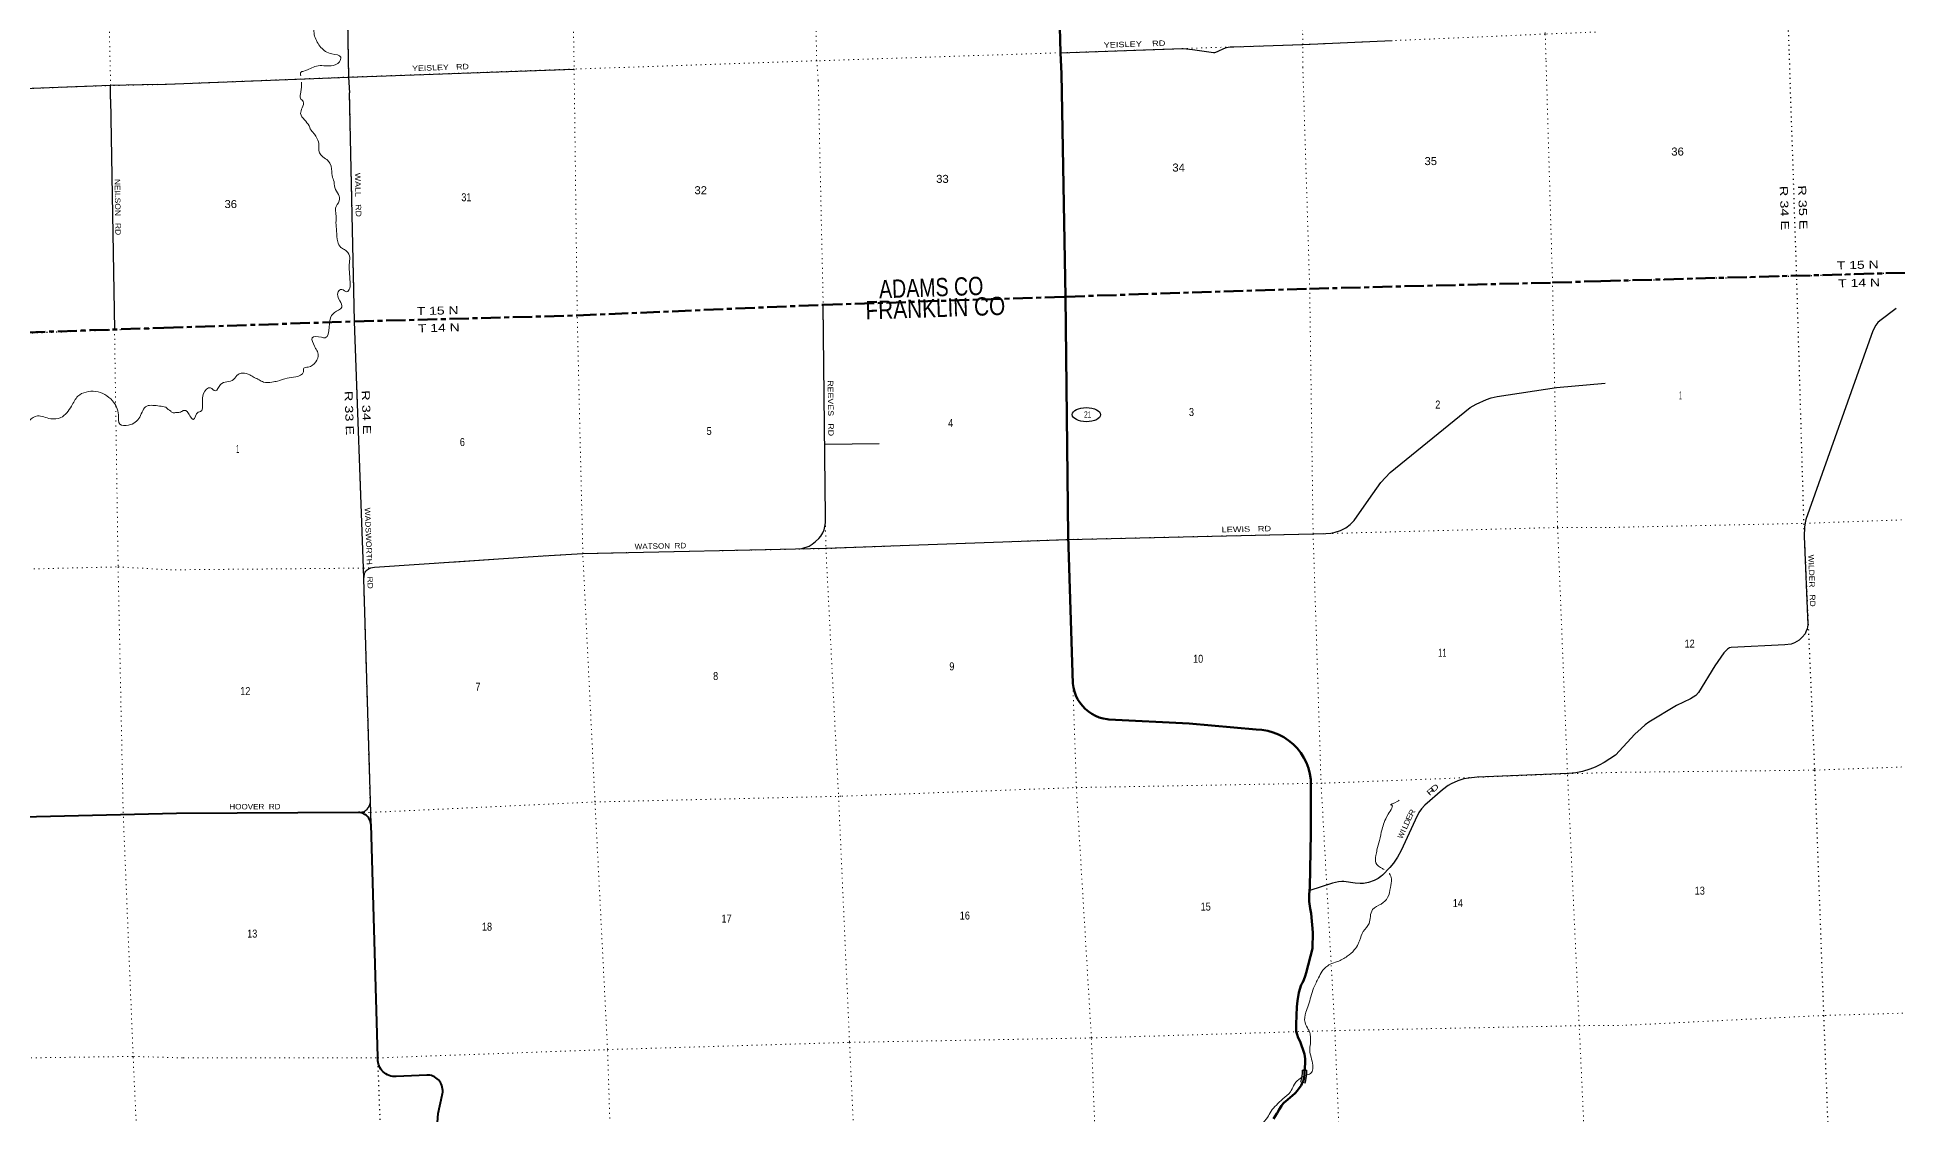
# Model space of a CAD drawing. Header units: feet. Extents: x 501257 to 757852, y -360805 to -170898.
# Drawn here: x 594971 to 635653, y -289280 to -265732 of the extents above; entities that cross this region are included whole.
import ezdxf
from ezdxf.enums import TextEntityAlignment as Align

# ---------------------------------------------------------------- set-up
doc = ezdxf.new("R2010")
doc.units = ezdxf.units.FT
doc.header["$LTSCALE"] = 70
doc.linetypes.add('DOTTED', pattern=[1.5, 0.3, -1.2])
doc.linetypes.add('LONG_DASH_SHORT_DASH', pattern=[9.9, 6, -1.2, 1.5, -1.2])
for name, color, linetype, lineweight in [('11', 7, 'LONG_DASH_SHORT_DASH', 60), ('17', 7, 'Continuous', 25), ('23', 7, 'Continuous', 70), ('26', 7, 'Continuous', 40), ('27', 7, 'Continuous', 13), ('29', 7, 'Continuous', 25), ('30', 7, 'Continuous', 25), ('39', 7, 'Continuous', 13), ('59', 7, 'Continuous', 13), ('6', 7, 'DOTTED', 25), ('7', 7, 'DOTTED', 13)]:
    doc.layers.add(name, color=color, linetype=linetype, lineweight=lineweight)
doc.layers.add('12', color=7, linetype='Continuous')

msp = doc.modelspace()

# ---------------------------------------------------------------- linework, layer by layer
at = {"layer": '11'}
msp.add_line((629159.24, -271061.77), (660648.06, -270193.88), dxfattribs=at)
for points in [[(597742.77, -272083.35), (601908.93, -271943.79), (606778.42, -271811.67), (612156.28, -271579.81), (617454.83, -271401.71), (622789.6, -271226.98), (628103.1, -271094.91), (629159.24, -271061.77)], [(566292.04, -273110.05), (571545.09, -272916.33), (591302.14, -272336.95), (594035.62, -272204.72), (597742.77, -272083.35)]]:
    msp.add_lwpolyline(points, dxfattribs=at)
at = {"layer": '17'}
msp.add_ellipse((617913.02, -273979.51), major_axis=(-309.24, 1), ratio=0.500121, dxfattribs=at)
at = {"layer": '23'}
for points in [[(616712.6, -233944.25), (616807.06, -239336.96), (616837.1, -244648.74), (616986.78, -250076.32), (617112.02, -255411.93), (617206.73, -260734.2), (617344.09, -266071.53), (617369.2, -266532.65)], [(622510.82, -287504.02), (622501.03, -287459), (622495.99, -287413.2), (622495.77, -287367.13), (622497.86, -287346.33), (622498.36, -287321.33), (622501.13, -287296.33), (622512.68, -286918.53), (622525.03, -286788.95), (622558.31, -286611.13), (622610, -286437.77), (622634.05, -286398.31), (622669.61, -286327.33), (622697.57, -286253.02), (622717.6, -286176.2), (622715.59, -286176.23), (622854.17, -285644.41), (622859.22, -285296.07), (622825.3, -284882.11), (622801.81, -284772.73), (622783.02, -284618.72), (622780.43, -284463.59), (622794.07, -284309.05), (622819.59, -283135.18), (622817.23, -281975.91), (622815.51, -281956.1), (622796.97, -281830.98), (622765.45, -281708.48), (622721.31, -281589.96), (622665.01, -281476.69), (622597.18, -281369.93), (622518.56, -281270.84), (622430.02, -281180.52), (622332.52, -281099.94), (622227.13, -281030), (622115.01, -280971.46), (621997.39, -280924.96), (621875.54, -280891), (621750.82, -280869.97), (621624.58, -280862.1), (620159.13, -280730.27), (618400.76, -280640.5), (618369.05, -280637.09), (618280.13, -280621.1), (618193.36, -280595.9), (618109.71, -280561.78), (618030.08, -280519.09), (617955.35, -280468.32), (617886.33, -280410.01), (617823.79, -280344.81), (617768.4, -280273.42), (617720.78, -280196.64), (617681.45, -280115.3), (617650.84, -280030.3), (617629.27, -279942.56), (617617, -279853.05), (617510, -276632.68), (617454.83, -271401.71), (617369.2, -266532.65)], [(622002.21, -289370.6), (622077.02, -289251.01), (622079.45, -289245.73), (622123.77, -289161.99), (622176.59, -289083.34), (622216.46, -289035.64), (622237.35, -289010.64), (622262.35, -288988.94), (622465.64, -288812.45), (622490.59, -288790.79), (622513.95, -288765.75), (622522.73, -288756.34), (622566.45, -288700.42), (622604.09, -288640.24), (622623.03, -288601.45), (622635.23, -288576.45), (622652.82, -288551.45), (622670.38, -288474.88), (622680.87, -288388.34), (622681.86, -288326.18), (622682.26, -288301.18), (622688.13, -288276.18), (622696, -288126.32), (622696.95, -288109.57), (622696.29, -288058.63), (622690.3, -288008.04), (622679.07, -287958.36), (622662.7, -287910.12), (622594.27, -287702.03), (622537.51, -287576.24), (622525.26, -287547.77), (622510.82, -287504.02)]]:
    msp.add_lwpolyline(points, dxfattribs=at)
at = {"layer": '26'}
msp.add_line((602270.77, -282938.58), (602270.37, -282924.72), dxfattribs=at)
for points in [[(598017.58, -282694.15), (583007.51, -283052.65)], [(602269.49, -282923.36), (602267.81, -282911.74), (602261.3, -282882.22), (602251.74, -282853.53), (602239.24, -282826), (602223.92, -282799.92), (602205.97, -282775.59), (602185.57, -282753.27), (602162.95, -282733.21), (602138.35, -282715.62), (602112.05, -282700.69), (602084.34, -282688.6), (602055.51, -282679.47), (602025.89, -282673.4), (601995.79, -282670.47), (598017.58, -282694.15)], [(602271.48, -282947.45), (602270.77, -282938.58), (602269.66, -282924.7)], [(602418.14, -288053.26), (602417.5, -288017.64), (602270.77, -282938.58)], [(602418.94, -288097.28), (602417.89, -288057.95), (602418.14, -288053.26)], [(602418.94, -288097.28), (602418.49, -288072.31), (602418.14, -288053.26), (602419.06, -288036.42)], [(603839.13, -288745.89), (603836.12, -288709.79), (603829.35, -288674.2), (603818.9, -288639.51), (603804.88, -288606.1), (603787.44, -288574.35), (603766.78, -288544.59), (603743.12, -288517.15), (603716.72, -288492.33), (603687.88, -288470.41), (603656.9, -288451.63), (603624.13, -288436.19), (603589.92, -288424.25), (603554.65, -288415.96), (603518.71, -288411.4), (603490.95, -288410.47), (602823.55, -288442.55), (602784.2, -288443.6), (602744.95, -288440.53), (602706.24, -288433.37), (602668.49, -288422.21), (602632.11, -288407.16), (602597.5, -288388.39), (602565.05, -288366.11), (602535.1, -288340.55), (602507.99, -288312.01), (602484.01, -288280.79), (602463.42, -288247.23), (602446.46, -288211.71), (602433.3, -288174.61), (602424.09, -288136.33), (602418.94, -288097.3), (602418.94, -288097.28)], [(603720.88, -289448.42), (603740.67, -289251.34), (603825.5, -288853.32), (603833.79, -288818.05), (603838.35, -288782.11), (603839.13, -288745.89)]]:
    msp.add_lwpolyline(points, dxfattribs=at)
at = {"layer": '29'}
for p, q in [((601777.59, -266602.68), (606712.84, -266427.16)), ((596576, -267084.72), (596576, -266787.05)), ((597607.97, -266766.23), (601777.59, -266602.68)), ((596576, -267084.72), (596660.56, -272116.65)), ((601908.93, -271934.79), (601800.65, -266947.79)), ((612210.12, -276204.24), (612156.29, -271580.67)), ((612200.78, -274626.54), (613378.48, -274613.4)), ((617507.21, -276706.98), (622869.14, -276586.11))]:
    msp.add_line(p, q, dxfattribs=at)
for points in [[(601684.34, -261258.23), (601777.59, -266602.68), (601800.65, -266947.79)], [(617344.09, -266071.53), (620024.75, -265980.25), (620104.13, -265982.49), (620228.71, -265996.67), (620691.29, -266061.78), (620721.84, -266062.47), (620740.85, -266057.99), (620789.3, -266037.24), (620916.69, -265979.78), (620977.87, -265957.31), (621011.41, -265947.24), (621052.68, -265944.24), (621136.07, -265942.2), (622645.56, -265891.04), (624598, -265802.91)], [(597607.97, -266766.22), (596576, -266787.05), (591231, -266988.05), (588595, -267068.05)], [(635616.34, -271662.89), (635261.84, -271930.27), (635217.41, -271967.34), (635174.37, -272024.76), (635107.45, -272149.9), (633639.36, -276269.02), (633623.99, -276341.49), (633610.67, -276441.27), (633607.07, -276637.87), (633684.54, -278570.55), (633669.14, -278656.83), (633644.14, -278728.48), (633625.01, -278766.76), (633561.27, -278843.46), (633495.89, -278910.31), (633397.8, -278966.7), (633318.96, -278991.65), (633179.45, -279010.93), (632007.91, -279067.16), (631970.44, -279073), (631927.4, -279101.71), (631850.3, -279184.21), (631649.64, -279471.53), (631296.91, -280052.9), (631234.01, -280116.12), (631123.75, -280188.49), (630813.88, -280335.88), (630210.67, -280699.88), (630129.37, -280757.3), (630043.3, -280838.65), (629904.62, -280963.05), (629479.81, -281422.64)], [(602115.62, -277566.48), (602105.58, -277333.01), (601908.93, -271943.79)], [(626895.96, -273582.32), (628194.03, -273388), (629256.06, -273291.35)], [(622869.14, -276586.11), (623148.89, -276575.99), (623256.21, -276567.83), (623349.95, -276548.81), (623470.85, -276508.03), (623583.6, -276450.95), (623680.06, -276382.99), (623768.36, -276293.29), (624088.96, -275831.19), (624349.78, -275461.51), (624550.84, -275244.06), (626305.99, -273825.14), (626433.69, -273751.73), (626659.2, -273645.71), (626765.16, -273610.38), (626895.96, -273582.32)], [(611691.43, -276906.85), (611846.87, -276852.24), (611919.22, -276808.8), (611991.58, -276750.89), (612061.87, -276684.7), (612106.56, -276633.59), (612150.77, -276562.67), (612176.85, -276495.01), (612196.25, -276424.09), (612210.72, -276343.43), (612210.12, -276204.24)], [(602344.15, -277314.83), (606037.49, -277061.5), (606901.15, -277015.03), (612214.88, -276895.03), (617507.21, -276706.98)], [(602115.62, -277566.48), (602126.63, -277466.53), (602133.36, -277439.64), (602142.66, -277418.96), (602159.2, -277399.31), (602186.58, -277373.46), (602208.82, -277355.88), (602221.22, -277348.64), (602269.28, -277327.96), (602304.95, -277317.61), (602344.15, -277314.83)], [(602270.37, -282924.72), (602263.09, -282672.62), (602115.62, -277566.48)], [(629479.81, -281422.64), (629232.16, -281580.26), (629122.14, -281642.78), (629037.91, -281686.27), (628918.36, -281729.77), (628759.41, -281775.98), (628611.35, -281808.6), (628449.68, -281824.91), (626452.62, -281905.13)], [(626452.62, -281905.13), (626273.4, -281922.77), (626161.98, -281941.78), (626031.59, -281979.85), (625890.29, -282045.08), (625825.1, -282083.14), (625694.67, -282175.55), (625308.86, -282512.61), (625240.95, -282591.46), (625183.88, -282675.71), (625096.94, -282838.8), (624792.64, -283507.49), (624712.49, -283651.56), (624625.55, -283779.31), (624548.11, -283877.17), (624385.09, -284045.7), (624351.14, -284072.88), (624288.64, -284113.66), (624200.34, -284159.86), (624082.16, -284203.36), (624044.12, -284214.23), (623972.11, -284225.1), (623894.69, -284227.82), (623787.36, -284219.67), (623542.83, -284181.61), (623495.29, -284178.9), (623423.29, -284187.05), (623292.87, -284219.67), (622795.39, -284377.46)], [(601995.79, -282670.47), (602068.75, -282662.14), (602104.41, -282655.93), (602127.67, -282646.62), (602152.48, -282631.11), (602187.11, -282600.09), (602211.4, -282569.06), (602234.65, -282523.56), (602256.68, -282450.74)]]:
    msp.add_lwpolyline(points, dxfattribs=at)
at = {"layer": '39'}
for points in [[(600736.76, -266573.44), (600730.43, -266503.63), (600800.08, -266471.73), (600947.54, -266411.77), (601079.15, -266362.25), (601396.99, -266354.45), (601580, -266267.45), (601609.73, -266168.12), (601412.69, -266096.49), (601175.62, -265953.4), (601036.57, -265705.27), (601041.81, -265431.47), (601128.77, -265286.46), (601345.27, -265170.46), (601422.58, -264961.29), (601399.7, -264851.18), (601195.82, -264747.52), (601082.06, -264545.06), (601087.45, -264357.78), (601254.82, -264208.78), (601474.14, -264205.41), (601742.09, -264295.42), (602027.96, -264248.92), (602109.08, -264079.14), (602224.7, -263953.55), (602495.22, -263985.14), (602974.59, -264158.5), (603254.16, -264149.63), (603496.21, -264089.35), (603783.37, -264142.67), (604038.7, -264210.85), (604212.51, -264158.29), (604433.25, -263889.26), (604616.46, -263649.32), (604821.86, -263571.83), (605072.61, -263457.01), (605278.41, -263234.62), (605514.23, -263005.46), (605703.03, -262988.75), (605951.11, -262928.33), (606072.72, -262800.58), (606062.27, -262623.75), (605959.62, -262543.77), (605830.98, -262550.95), (605747.8, -262524.82), (605754.44, -262387.82), (605905.02, -262130.57), (605997.21, -261872.74), (606106.85, -261668.82), (606322.55, -261601.14), (606638.63, -261522.95), (606825.22, -261417.75), (606871.86, -261395.92)], [(600727.23, -266976.16), (600751.09, -266766.74), (600752.68, -266715.27)], [(600727.23, -266976.16), (600724.76, -267062.92), (600786.55, -267136.28), (600767.08, -267273.5), (600731.24, -267396.91), (600812.42, -267536.35), (600915.6, -267669.35), (600943, -267733.27), (601021.38, -267832.5), (601077.41, -267920.05), (601128.26, -268051.98), (601142.26, -268255.02), (601216.46, -268346.27), (601328.73, -268428.79), (601380.42, -268500.33), (601416.89, -268721.07), (601430.48, -268799.32), (601451.65, -268853.29), (601478.99, -269017.84), (601560.36, -269167.34), (601577.17, -269307.92), (601493.8, -269470.43), (601504.19, -269591.01), (601503.95, -269786.25), (601515.51, -269967.18), (601542.16, -270200.18), (601608.95, -270323.77), (601690.38, -270372.63), (601801.73, -270511.53), (601798.39, -270653.7), (601798.39, -270855.6), (601801.45, -270913.72), (601810.63, -271069.73), (601804.51, -271218.1), (601744.5, -271295.49), (601628.79, -271243.22), (601549.35, -271296.98), (601587.37, -271493.54), (601630.29, -271631.65), (601557.04, -271693.34), (601406.47, -271814.79), (601355.07, -272069.31), (601269.04, -272302.31), (601184.29, -272289.74), (600985.28, -272299.34), (601033.04, -272479.63), (601068.56, -272547.43), (601115, -272659.31), (601059.91, -272827.35), (600895.11, -272941), (600803.01, -272964.79), (600790.41, -273041.5), (600629.56, -273151.05), (600435.03, -273184.73), (600222.92, -273244.88), (600104.67, -273269.14), (599919.51, -273266.42), (599824.03, -273219.82), (599716.34, -273165.39), (599618.7, -273110.79), (599459.01, -273073.39), (599364.95, -273099.23), (599264.51, -273211.73), (599120.59, -273260.6), (598976.94, -273323.55), (598866.87, -273458.36), (598756.93, -273391.9), (598610.5, -273519.31), (598584.23, -273721.05), (598541.68, -273913.02), (598493.6, -273923.94), (598381.99, -274082.93), (598310.07, -274005.73), (598247.86, -273910.23), (598185, -273885.19), (598107.25, -273922.81), (598018.91, -273932.45), (597940.54, -273937.88), (597889.59, -273904.57), (597791.44, -273823.81), (597785.23, -273815.45)], [(597785.23, -273815.45), (597498.22, -273776.73), (597365.69, -273792.25), (597213.84, -274031.65), (596969.39, -274209.05), (596779.3, -274187.82), (596748.82, -273983.33), (596614.38, -273674.88), (596249.44, -273473.03), (595861.68, -273577.67), (595721.11, -273790.62), (595485.05, -274044.28), (595266.11, -274068.07), (594978.06, -274007.11), (594634.38, -274299.79), (594300.33, -274578.13), (593973.6, -274701.32), (593550.93, -274784.73), (593238.46, -274716.36), (592862.36, -274544.99), (592489.22, -274731.76), (592066.77, -274756.81), (591807.41, -274580.39), (591826.97, -274364.55), (591689.73, -274227.23), (591367.04, -274162.52)], [(624751.08, -282402.18), (624709.47, -282435.13), (624572.12, -282512.06), (624576.15, -282511.99), (624513.56, -282708.34), (624422.61, -282895.14), (624375.13, -283040.91), (624319.55, -283287.45), (624265.16, -283491.71), (624241.43, -283616.92), (624238.4, -283771.95), (624387.77, -283900.1), (624420.14, -283921.68)], [(624531.7, -284003.77), (624540.89, -284014.1), (624581.22, -284122.06), (624560.83, -284315.65), (624498.59, -284530.11), (624356.5, -284673.54), (624169.73, -284795.64), (624120.36, -284947.48), (624093.11, -285098.92), (623963.71, -285274.33), (623885.11, -285474.99), (623856.27, -285543.94), (623768.33, -285678.36), (623616.06, -285815.93), (623400.98, -285930.49), (623239.18, -285991.75), (623067.08, -286143.77), (622989.39, -286288.07), (622879, -286509.43), (622818.38, -286703.74), (622769.48, -286879.72), (622708.15, -287037.81), (622692.41, -287263.51), (622763.76, -287415.2), (622797.35, -287487.06), (622808.81, -287559.31), (622810.08, -287728.35), (622794.71, -287869.52), (622836.75, -288066.01), (622862.27, -288240.66), (622832.35, -288357.93), (622728.35, -288408.13)], [(622731.1, -288407.14), (622553.52, -288505.83), (622441.57, -288646.71), (622371.73, -288780.8), (622205.66, -288932.71), (622065.46, -289070.08), (621951.34, -289202.95), (621869.47, -289339.26), (621741.7, -289494.52), (621604.26, -289670.07), (621513.06, -289740.14), (621378.7, -289867.33), (621189, -290045.83), (621197.14, -290154.38), (621178.67, -290239.24), (621176.97, -290255.37), (621189.52, -290383.96), (621101.51, -290514.35), (620985.33, -290645.24), (620979.65, -290663.46), (620934.83, -290738.73), (620929.42, -290771.03), (620858.69, -290858.85), (620848.67, -290861.04), (620803.69, -290928.26), (620752.06, -290963.4), (620683.85, -291077.34), (620641.27, -291164.65), (620622.21, -291219.33), (620601.96, -291316.3), (620550.38, -291458.12), (620525.68, -291533.03), (620501.05, -291611.97), (620452.25, -291689.32), (620417.14, -291746.31), (620409.4, -291762.55), (620365.91, -291906.23), (620346.17, -292029.36), (620293.81, -292130.93), (620243.03, -292210.34), (620201.44, -292347.94), (620191.98, -292482.97), (620200.68, -292675.29)]]:
    msp.add_spline(points, degree=3, dxfattribs=at)
at = {"layer": '59'}
for p, q in [((622627.24, -288302.18), (622732.25, -288302.18)), ((622724.12, -288310.18), (622635.11, -288310.18)), ((622592.45, -288563.42), (622693.9, -288590.65))]:
    msp.add_line(p, q, dxfattribs=at)
for points in [[(622627.24, -288302.18), (622625.92, -288384.59), (622616.12, -288465.41), (622597.67, -288545.87), (622592.45, -288563.42)], [(622635.11, -288310.18), (622633.91, -288385.14), (622624.01, -288466.79), (622603.1, -288557.99), (622688.45, -288580.9)], [(622688.45, -288580.9), (622691.53, -288570.54), (622711.8, -288482.13), (622722.83, -288391.22), (622724.12, -288310.18)], [(622732.25, -288302.18), (622730.82, -288391.77), (622719.69, -288483.51), (622699.27, -288572.57), (622693.9, -288590.65)]]:
    msp.add_lwpolyline(points, dxfattribs=at)
at = {"layer": '6'}
for points in [[(632407.52, -220332.38), (632463.6, -222585.17), (632585.47, -227954.68), (632709.18, -233318.08), (632842.06, -238649), (632934.39, -243968.97), (633028.06, -249337.25), (633102.72, -254746.37), (633191.92, -260098.66), (633253.69, -265477.92), (633274.69, -266097.57)], [(600919.28, -221183.47), (600974.42, -223816.33), (601092.87, -229202.41), (601190.4, -234556.81), (601314.03, -239908.56), (601428.01, -245276.65), (601468.86, -250618.35), (601589.92, -255948.03), (601684.34, -261258.23), (601777.59, -266602.68), (601800.65, -266947.79)], [(633274.69, -266097.57), (633434.07, -270910.21), (633594.46, -276358.53), (633833.16, -281748.99), (634029.85, -287109.09), (634235.17, -292422.66), (634460.17, -297850.41), (634643.25, -303291.38), (634903.13, -308609.49), (635100.57, -311820.97)], [(602270.37, -282923.36), (602263.09, -282672.62), (602105.58, -277333.01), (601908.93, -271943.79), (601800.65, -266947.79)], [(629159.24, -271061.77), (633435.66, -270945.39), (638267.24, -270806.46), (643582.56, -270664.55), (648886.01, -270515.98), (654229.99, -270371.33), (659563.61, -270224.11), (660648.06, -270193.88)], [(566292.04, -273110.05), (571555.8, -272913.95), (575423.76, -272801.48), (580729.26, -272646.19), (586051.1, -272492.66), (591290.85, -272334.43), (596669.49, -272120.22), (597742.77, -272083.35)], [(603310.74, -312680.3), (603185.38, -309376.29), (602970.36, -304075.96), (602786.78, -298738.84), (602622.81, -293377.2), (602418.35, -288023), (602270.41, -282924.72)]]:
    msp.add_lwpolyline(points, dxfattribs=at)
at = {"layer": '7'}
for points in [[(627053.56, -220480.16), (627119.93, -222771.85), (627238.18, -228149.89), (627343.5, -233494.04), (627510.28, -238880.95), (627591.42, -244143.19), (627728.88, -249484.54), (627785.27, -254884.22), (627841.41, -260273.85), (627943.82, -265662.34), (627961.76, -266244.14)], [(616357.03, -220771.64), (616385.93, -223204.47), (616572.37, -228572.78), (616712.6, -233944.25), (616807.06, -239336.96), (616837.1, -244648.74), (616986.78, -250076.32), (617112.02, -255411.93), (617206.73, -260734.2), (617344.09, -266071.53), (617369.11, -266532.66)], [(622643.92, -266389.6), (622645.56, -265891.04), (622527.46, -260519.03), (622423.35, -255062.17), (622361.33, -249759.21), (622227.94, -244339.29), (622155.55, -239105.01), (622003.66, -233749.93), (621876.76, -228347.95), (621769.02, -222987.76), (621726.58, -220625.95)], [(605722.88, -221056.46), (605770.46, -223628.13), (605886.55, -229000.19), (606083.51, -234386.35), (606191.14, -239742.52), (606233.4, -245060.04), (606367.9, -250443.72), (606502.04, -255732.83), (606608.02, -261103.12), (606712.84, -266427.16), (606716.13, -266817.86)], [(612049.23, -266675.71), (612014.31, -266246.67), (611919.7, -260928.42), (611800.19, -255580.6), (611657.09, -250255.49), (611556.9, -244874.99), (611509.06, -239575.72), (611368.68, -234198.22), (611238.76, -228836.56), (611069.47, -223429.59), (610990.08, -220916.01)], [(596576, -267084.72), (596576, -266787.05), (596458, -261428.05), (596319, -256084.05), (596224, -250737.05), (596101, -245407.05), (596009, -240142.05), (595898, -234777.05), (595746, -229414.05), (595642, -223996.05), (595572.04, -221323.68)], [(629044.93, -265619.04), (627943.82, -265662.34), (622645.56, -265891.04), (617344.09, -266071.53), (612014.31, -266246.67), (606712.84, -266427.16), (601777.59, -266602.68), (597607.97, -266766.22)], [(622643.92, -266389.6), (622794.01, -271210.94), (622869.14, -276586.11), (623042.73, -282030.11), (623344.24, -287439.58), (623566.38, -292796.14), (623852.21, -298226.04), (623929.21, -303661.71), (623931.93, -303693.68)], [(629889.95, -311964.84), (629741.61, -308861.07), (629414.25, -302953.57), (629140.01, -298011.9), (628934.26, -292671.15), (628686.37, -287333.17), (628431.23, -281828.24), (628214.38, -276433.34), (628103.1, -271094.91), (627961.76, -266244.14)], [(597607.97, -266766.22), (596576, -266787.05), (591231, -266988.05), (585926, -267139.05), (580615, -267221.05), (575264, -267450.05), (571394, -267629.05), (566165.92, -267744.05)], [(608454.78, -312544.24), (608249.33, -309222.55), (608105.23, -303953.15), (607870.66, -298567.69), (607610.82, -293140.29), (607442.3, -287855.23), (607166.86, -282443.27), (606901.15, -277015.03), (606778.42, -271811.67), (606716.24, -266830.67)], [(612049.23, -266675.71), (612156.28, -271579.81), (612214.88, -276895.03), (612492.49, -282315.01), (612733.2, -287697.4), (612979.67, -293056.6), (613158.08, -298447.1), (613402.17, -303899.89), (613476.88, -305781.99), (613507.65, -306557.26)], [(618720.09, -303795.57), (618508.43, -298350.6), (618225.93, -292989.09), (618021.25, -287600.01), (617692.42, -282128.62), (617507.21, -276706.98), (617454.83, -271392.71), (617369.2, -266532.65)], [(596575.89, -267117.07), (596662.06, -272115.45), (596740.2, -277306.23), (596850.61, -282663.7), (597069.78, -288020.4), (597311.01, -293307.07), (597484.48, -298684.06), (597669.53, -304044.64), (597909.31, -309218.65), (598058.2, -312817.86)], [(629342.85, -276445.6), (633617.28, -276355.2), (638511.16, -276178.96), (643790.9, -276032.4), (649099.77, -275915.24), (654460.12, -275768.48), (659760.49, -275637.46), (660802.57, -275596.74)], [(597885.19, -277370.9), (602105.58, -277333.01), (606901.15, -277015.03), (612219.42, -276905.84), (617507.21, -276706.98), (622869.14, -276586.11), (628205.89, -276445.6), (629342.85, -276445.6)], [(566425.79, -278237.58), (571709.55, -278158.61), (575620.71, -278006.87), (580884.84, -277745.58), (586193, -277605.91), (591431.65, -277433.83), (596740.2, -277306.23), (597885.19, -277370.9)], [(629490.11, -281797.03), (633833.16, -281748.99), (638706.84, -281571.28), (644013.71, -281389.77), (649366.56, -281261.34), (654722.63, -281106.65), (660034.47, -280955.19), (660957, -280941.6)], [(598017.58, -282694.15), (602263.09, -282672.62), (607166.86, -282443.27), (612566.79, -282317.8), (617692.42, -282128.62), (623117.03, -282032.9), (628431.23, -281828.24), (629490.11, -281797.03)], [(598017.58, -282694.15), (596826.82, -282723.21), (591566.84, -282846.93), (586353.81, -282970.68), (581066.39, -283057.95), (575751.8, -283316.52), (571769.33, -283419.34), (566555.98, -283494.85)], [(661111.95, -286304.32), (660345.44, -286296.06), (654992.83, -286432.54), (649630.1, -286567.28), (644320.51, -286791.13), (638913.72, -286969.75), (634029.85, -287109.09), (629642.26, -287326.27)], [(598164, -288036.71), (602419.06, -288036.42), (607442.3, -287855.23), (612733.2, -287697.4), (618021.25, -287600.01), (623344.24, -287439.58), (628686.37, -287333.17), (629642.26, -287326.27)], [(566687.6, -288813.29), (571872.82, -288714.3), (575909.37, -288633.36), (581192.28, -288356.07), (586530.13, -288237.37), (591791.36, -288078.79), (597079.36, -288004.05), (598164, -288036.71)]]:
    msp.add_lwpolyline(points, dxfattribs=at)

# ---------------------------------------------------------------- texts
at = {"layer": '12'}
for s, width, p in [('ADAMS CO', 0.8, (613383.46, -271438.5)), ('FRANKLIN CO', 0.85, (613087.98, -271900.37))]:
    msp.add_text(s, height=400, rotation=1.925, dxfattribs=dict(at, width=width)).set_placement(p)
at = {"layer": '17', "width": 0.6}
msp.add_text('21', height=140, dxfattribs=at).set_placement((617939.08, -274047.82), align=Align.CENTER)
at = {"layer": '27', "width": 1.1}
msp.add_text('HOOVER  RD', height=120, rotation=0.078, dxfattribs=at).set_placement((599172.5, -282606.81))
at = {"layer": '30'}
for s, rotation, width, p in [('YEISLEY    RD', 1.904, 1.25, (618291.41, -265963.71)), ('YEISLEY   RD', 2.037, 1.2, (603169.83, -266473.11)), ('NEILSON   RD', 270.752, 1.15, (596664.93, -268827.51)), ('WALL   RD', 271.244, 1.2, (601918.63, -268696)), ('REEVES   RD', 270.667, 1.2, (612255.49, -273228.93)), ('WADSWORTH     RD', 272.09, 1.15, (602132.52, -276014.38)), ('LEWIS   RD', 1.291, 1.25, (620869.3, -276551.17)), ('WATSON  RD', 1.176, 1.1, (608035.36, -276921.73))]:
    msp.add_text(s, height=120, rotation=rotation, dxfattribs=dict(at, width=width)).set_placement(p)
for s, rotation, width, p in [('WILDER   RD', 271.95, 1.15, (633715.36, -277609.41)), ('R', 41.142, 1.55, (625480.46, -282256.46)), ('D', 41.142, 1.55, (625565.85, -282181.86)), ('E', 65.531, 1.2, (625023.2, -282807.7)), ('R', 61.939, 1.2, (625078.38, -282703.54)), ('W', 65.531, 0.95, (624849.43, -283189.55)), ('I', 65.531, 1.15, (624892.09, -283095.82)), ('L', 65.531, 1.35, (624935.87, -283000.67)), ('D', 65.531, 1.1, (624976.43, -282910.48))]:
    msp.add_text(s, height=120, rotation=rotation, dxfattribs=dict(at, width=width)).set_placement(p, align=Align.CENTER)
at = {"layer": '6'}
for s, rotation, width, p in [('R 34 E', 271.897, 1.35, (633070.84, -268983.48)), ('R 35 E', 271.897, 1.35, (633472.12, -268971.23)), ('T 15 N', 1.647, 1.3, (634323.04, -270807.68)), ('T 14 N', 1.579, 1.3, (634352.28, -271199.56)), ('T 15 N', 1.554, 1.3, (603272.99, -271806.74)), ('T 14 N', 1.554, 1.3, (603298.64, -272181.19)), ('R 33 E', 272.09, 1.35, (601689.23, -273464.12)), ('R 34 E', 272.09, 1.35, (602063.98, -273450.7))]:
    msp.add_text(s, height=175, rotation=rotation, dxfattribs=dict(at, width=width)).set_placement(p)
at = {"layer": '7'}
for s, width, p in [('34', 1.05, (619792, -268666.99)), ('35', 1.05, (625304.42, -268525.68)), ('36', 1.05, (630700.62, -268317.55)), ('33', 1.05, (614627.69, -268914.46)), ('36', 1.05, (599066.64, -269464.87)), ('31', 0.85, (604245.06, -269315.78)), ('32', 1.05, (609342.53, -269162.42)), ('2', 0.85, (625540.05, -273846.25)), ('1', 0.4, (630868.86, -273647.08)), ('4', 0.85, (614886.91, -274251.87)), ('3', 0.85, (620153.99, -274009.61)), ('6', 0.85, (604212.08, -274665.15)), ('5', 0.85, (609607.7, -274423.69)), ('1', 0.4, (599323.2, -274814.55)), ('12', 0.85, (630990.97, -279071.61)), ('9', 0.85, (614914.78, -279567.4)), ('10', 0.85, (620244.32, -279401.41)), ('11', 0.65, (625601.93, -279271.63)), ('7', 0.85, (604553.03, -280014.63)), ('8', 0.85, (609750.06, -279779.27)), ('12', 0.85, (599410.08, -280107.41)), ('13', 0.85, (631213.01, -284469.25)), ('15', 0.85, (620410, -284817.31)), ('14', 0.85, (625923.2, -284740.78)), ('18', 0.85, (604695.72, -285256.09)), ('17', 0.85, (609933.53, -285079.8)), ('16', 0.85, (615143.9, -285013.29)), ('13', 0.85, (599561.77, -285408.43))]:
    msp.add_text(s, height=175, dxfattribs=dict(at, width=width)).set_placement(p)

doc.saveas('drawing.dxf')
